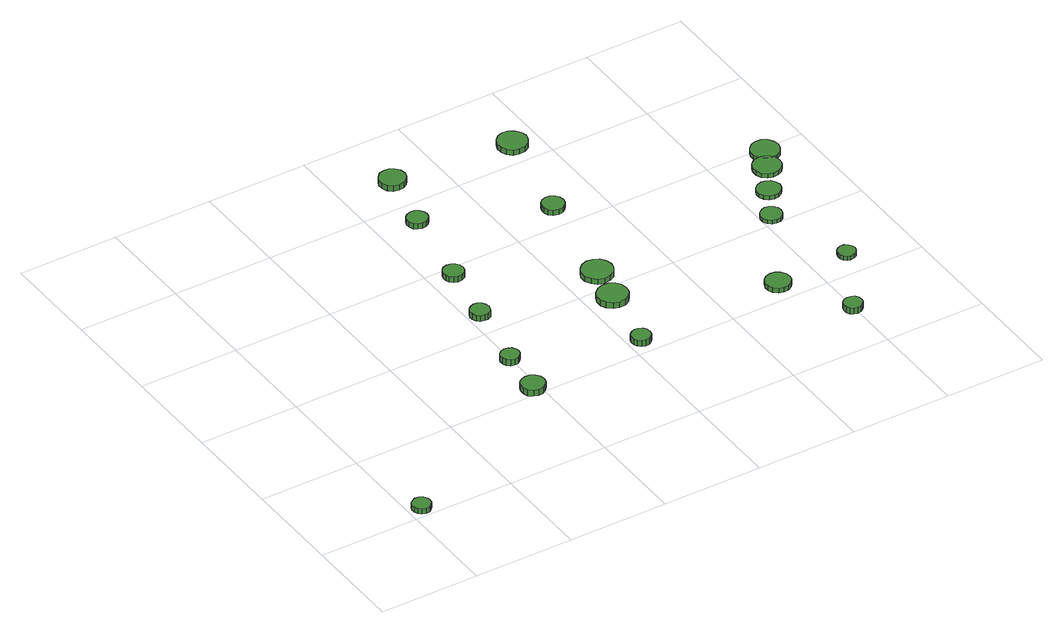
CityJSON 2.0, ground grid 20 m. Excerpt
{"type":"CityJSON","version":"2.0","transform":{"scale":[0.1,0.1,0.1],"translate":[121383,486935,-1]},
"CityObjects":{
"tree1":{"type":"SolitaryVegetationObject","attributes":{"function":"something"},"geometry":[{"type":"MultiSurface","lod":"1","boundaries":[[[0,1,2,3,4,5,6,7,8,9,10,11,12,13,14]],[[15,16,17,18,19,20,21,22,23,24,25,26,27,28,29]],[[0,29,28,1]],[[1,28,27,2]],[[2,27,26,3]],[[3,26,25,4]],[[4,25,24,5]],[[5,24,23,6]],[[6,23,22,7]],[[7,22,21,8]],[[8,21,20,9]],[[9,20,19,10]],[[10,19,18,11]],[[11,18,17,12]],[[12,17,16,13]],[[13,16,15,14]],[[14,15,29,0]]]}]},
"tree2":{"type":"SolitaryVegetationObject","attributes":{"function":"something"},"geometry":[{"type":"MultiSurface","lod":"1","boundaries":[[[30,31,32,33,34,35,36,37,38,39,40,41,42,43,44]],[[45,46,47,48,49,50,51,52,53,54,55,56,57,58,59]],[[30,59,58,31]],[[31,58,57,32]],[[32,57,56,33]],[[33,56,55,34]],[[34,55,54,35]],[[35,54,53,36]],[[36,53,52,37]],[[37,52,51,38]],[[38,51,50,39]],[[39,50,49,40]],[[40,49,48,41]],[[41,48,47,42]],[[42,47,46,43]],[[43,46,45,44]],[[44,45,59,30]]]}]},
"tree3":{"type":"SolitaryVegetationObject","attributes":{"function":"something"},"geometry":[{"type":"MultiSurface","lod":"1","boundaries":[[[60,61,62,63,64,65,66,67,68,69,70,71,72,73,74]],[[75,76,77,78,79,80,81,82,83,84,85,86,87,88,89]],[[60,89,88,61]],[[61,88,87,62]],[[62,87,86,63]],[[63,86,85,64]],[[64,85,84,65]],[[65,84,83,66]],[[66,83,82,67]],[[67,82,81,68]],[[68,81,80,69]],[[69,80,79,70]],[[70,79,78,71]],[[71,78,77,72]],[[72,77,76,73]],[[73,76,75,74]],[[74,75,89,60]]]}]},
"tree4":{"type":"SolitaryVegetationObject","attributes":{"function":"something"},"geometry":[{"type":"MultiSurface","lod":"1","boundaries":[[[90,91,92,93,94,95,96,97,98,99,100,101,102,103,104]],[[105,106,107,108,109,110,111,112,113,114,115,116,117,118,119]],[[90,119,118,91]],[[91,118,117,92]],[[92,117,116,93]],[[93,116,115,94]],[[94,115,114,95]],[[95,114,113,96]],[[96,113,112,97]],[[97,112,111,98]],[[98,111,110,99]],[[99,110,109,100]],[[100,109,108,101]],[[101,108,107,102]],[[102,107,106,103]],[[103,106,105,104]],[[104,105,119,90]]]}]},
"tree5":{"type":"SolitaryVegetationObject","attributes":{"function":"something"},"geometry":[{"type":"MultiSurface","lod":"1","boundaries":[[[120,121,122,123,124,125,126,127,128,129,130,131,132,133,134]],[[135,136,137,138,139,140,141,142,143,144,145,146,147,148,149]],[[120,149,148,121]],[[121,148,147,122]],[[122,147,146,123]],[[123,146,145,124]],[[124,145,144,125]],[[125,144,143,126]],[[126,143,142,127]],[[127,142,141,128]],[[128,141,140,129]],[[129,140,139,130]],[[130,139,138,131]],[[131,138,137,132]],[[132,137,136,133]],[[133,136,135,134]],[[134,135,149,120]]]}]},
"tree6":{"type":"SolitaryVegetationObject","attributes":{"function":"something"},"geometry":[{"type":"MultiSurface","lod":"1","boundaries":[[[150,151,152,153,154,155,156,157,158,159,160,161,162,163,164]],[[165,166,167,168,169,170,171,172,173,174,175,176,177,178,179]],[[150,179,178,151]],[[151,178,177,152]],[[152,177,176,153]],[[153,176,175,154]],[[154,175,174,155]],[[155,174,173,156]],[[156,173,172,157]],[[157,172,171,158]],[[158,171,170,159]],[[159,170,169,160]],[[160,169,168,161]],[[161,168,167,162]],[[162,167,166,163]],[[163,166,165,164]],[[164,165,179,150]]]}]},
"tree7":{"type":"SolitaryVegetationObject","attributes":{"function":"something"},"geometry":[{"type":"MultiSurface","lod":"1","boundaries":[[[180,181,182,183,184,185,186,187,188,189,190,191,192,193,194]],[[195,196,197,198,199,200,201,202,203,204,205,206,207,208,209]],[[180,209,208,181]],[[181,208,207,182]],[[182,207,206,183]],[[183,206,205,184]],[[184,205,204,185]],[[185,204,203,186]],[[186,203,202,187]],[[187,202,201,188]],[[188,201,200,189]],[[189,200,199,190]],[[190,199,198,191]],[[191,198,197,192]],[[192,197,196,193]],[[193,196,195,194]],[[194,195,209,180]]]}]},
"tree8":{"type":"SolitaryVegetationObject","attributes":{"function":"something"},"geometry":[{"type":"MultiSurface","lod":"1","boundaries":[[[210,211,212,213,214,215,216,217,218,219,220,221,222,223,224]],[[225,226,227,228,229,230,231,232,233,234,235,236,237,238,239]],[[210,239,238,211]],[[211,238,237,212]],[[212,237,236,213]],[[213,236,235,214]],[[214,235,234,215]],[[215,234,233,216]],[[216,233,232,217]],[[217,232,231,218]],[[218,231,230,219]],[[219,230,229,220]],[[220,229,228,221]],[[221,228,227,222]],[[222,227,226,223]],[[223,226,225,224]],[[224,225,239,210]]]}]},
"tree9":{"type":"SolitaryVegetationObject","attributes":{"function":"something"},"geometry":[{"type":"MultiSurface","lod":"1","boundaries":[[[240,241,242,243,244,245,246,247,248,249,250,251,252,253,254]],[[255,256,257,258,259,260,261,262,263,264,265,266,267,268,269]],[[240,269,268,241]],[[241,268,267,242]],[[242,267,266,243]],[[243,266,265,244]],[[244,265,264,245]],[[245,264,263,246]],[[246,263,262,247]],[[247,262,261,248]],[[248,261,260,249]],[[249,260,259,250]],[[250,259,258,251]],[[251,258,257,252]],[[252,257,256,253]],[[253,256,255,254]],[[254,255,269,240]]]}]},
"tree10":{"type":"SolitaryVegetationObject","attributes":{"function":"something"},"geometry":[{"type":"MultiSurface","lod":"1","boundaries":[[[270,271,272,273,274,275,276,277,278,279,280,281,282,283,284]],[[285,286,287,288,289,290,291,292,293,294,295,296,297,298,299]],[[270,299,298,271]],[[271,298,297,272]],[[272,297,296,273]],[[273,296,295,274]],[[274,295,294,275]],[[275,294,293,276]],[[276,293,292,277]],[[277,292,291,278]],[[278,291,290,279]],[[279,290,289,280]],[[280,289,288,281]],[[281,288,287,282]],[[282,287,286,283]],[[283,286,285,284]],[[284,285,299,270]]]}]},
"tree11":{"type":"SolitaryVegetationObject","attributes":{"function":"something"},"geometry":[{"type":"MultiSurface","lod":"1","boundaries":[[[300,301,302,303,304,305,306,307,308,309,310,311,312,313,314]],[[315,316,317,318,319,320,321,322,323,324,325,326,327,328,329]],[[300,329,328,301]],[[301,328,327,302]],[[302,327,326,303]],[[303,326,325,304]],[[304,325,324,305]],[[305,324,323,306]],[[306,323,322,307]],[[307,322,321,308]],[[308,321,320,309]],[[309,320,319,310]],[[310,319,318,311]],[[311,318,317,312]],[[312,317,316,313]],[[313,316,315,314]],[[314,315,329,300]]]}]},
"tree12":{"type":"SolitaryVegetationObject","attributes":{"function":"something"},"geometry":[{"type":"MultiSurface","lod":"1","boundaries":[[[330,331,332,333,334,335,336,337,338,339,340,341,342,343,344]],[[345,346,347,348,349,350,351,352,353,354,355,356,357,358,359]],[[330,359,358,331]],[[331,358,357,332]],[[332,357,356,333]],[[333,356,355,334]],[[334,355,354,335]],[[335,354,353,336]],[[336,353,352,337]],[[337,352,351,338]],[[338,351,350,339]],[[339,350,349,340]],[[340,349,348,341]],[[341,348,347,342]],[[342,347,346,343]],[[343,346,345,344]],[[344,345,359,330]]]}]},
"tree13":{"type":"SolitaryVegetationObject","attributes":{"function":"something"},"geometry":[{"type":"MultiSurface","lod":"1","boundaries":[[[360,361,362,363,364,365,366,367,368,369,370,371,372,373,374]],[[375,376,377,378,379,380,381,382,383,384,385,386,387,388,389]],[[360,389,388,361]],[[361,388,387,362]],[[362,387,386,363]],[[363,386,385,364]],[[364,385,384,365]],[[365,384,383,366]],[[366,383,382,367]],[[367,382,381,368]],[[368,381,380,369]],[[369,380,379,370]],[[370,379,378,371]],[[371,378,377,372]],[[372,377,376,373]],[[373,376,375,374]],[[374,375,389,360]]]}]},
"tree14":{"type":"SolitaryVegetationObject","attributes":{"function":"something"},"geometry":[{"type":"MultiSurface","lod":"1","boundaries":[[[390,391,392,393,394,395,396,397,398,399,400,401,402,403,404]],[[405,406,407,408,409,410,411,412,413,414,415,416,417,418,419]],[[390,419,418,391]],[[391,418,417,392]],[[392,417,416,393]],[[393,416,415,394]],[[394,415,414,395]],[[395,414,413,396]],[[396,413,412,397]],[[397,412,411,398]],[[398,411,410,399]],[[399,410,409,400]],[[400,409,408,401]],[[401,408,407,402]],[[402,407,406,403]],[[403,406,405,404]],[[404,405,419,390]]]}]},
"tree15":{"type":"SolitaryVegetationObject","attributes":{"function":"something"},"geometry":[{"type":"MultiSurface","lod":"1","boundaries":[[[420,421,422,423,424,425,426,427,428,429,430,431,432,433,434]],[[435,436,437,438,439,440,441,442,443,444,445,446,447,448,449]],[[420,449,448,421]],[[421,448,447,422]],[[422,447,446,423]],[[423,446,445,424]],[[424,445,444,425]],[[425,444,443,426]],[[426,443,442,427]],[[427,442,441,428]],[[428,441,440,429]],[[429,440,439,430]],[[430,439,438,431]],[[431,438,437,432]],[[432,437,436,433]],[[433,436,435,434]],[[434,435,449,420]]]}]},
"tree16":{"type":"SolitaryVegetationObject","attributes":{"function":"something"},"geometry":[{"type":"MultiSurface","lod":"1","boundaries":[[[450,451,452,453,454,455,456,457,458,459,460,461,462,463,464]],[[465,466,467,468,469,470,471,472,473,474,475,476,477,478,479]],[[450,479,478,451]],[[451,478,477,452]],[[452,477,476,453]],[[453,476,475,454]],[[454,475,474,455]],[[455,474,473,456]],[[456,473,472,457]],[[457,472,471,458]],[[458,471,470,459]],[[459,470,469,460]],[[460,469,468,461]],[[461,468,467,462]],[[462,467,466,463]],[[463,466,465,464]],[[464,465,479,450]]]}]},
"tree17":{"type":"SolitaryVegetationObject","attributes":{"function":"something"},"geometry":[{"type":"MultiSurface","lod":"1","boundaries":[[[480,481,482,483,484,485,486,487,488,489,490,491,492,493,494]],[[495,496,497,498,499,500,501,502,503,504,505,506,507,508,509]],[[480,509,508,481]],[[481,508,507,482]],[[482,507,506,483]],[[483,506,505,484]],[[484,505,504,485]],[[485,504,503,486]],[[486,503,502,487]],[[487,502,501,488]],[[488,501,500,489]],[[489,500,499,490]],[[490,499,498,491]],[[491,498,497,492]],[[492,497,496,493]],[[493,496,495,494]],[[494,495,509,480]]]}]},
"tree18":{"type":"SolitaryVegetationObject","attributes":{"function":"something"},"geometry":[{"type":"MultiSurface","lod":"1","boundaries":[[[510,511,512,513,514,515,516,517,518,519,520,521,522,523,524]],[[525,526,527,528,529,530,531,532,533,534,535,536,537,538,539]],[[510,539,538,511]],[[511,538,537,512]],[[512,537,536,513]],[[513,536,535,514]],[[514,535,534,515]],[[515,534,533,516]],[[516,533,532,517]],[[517,532,531,518]],[[518,531,530,519]],[[519,530,529,520]],[[520,529,528,521]],[[521,528,527,522]],[[522,527,526,523]],[[523,526,525,524]],[[524,525,539,510]]]}]},
"tree19":{"type":"SolitaryVegetationObject","attributes":{"function":"something"},"geometry":[{"type":"MultiSurface","lod":"1","boundaries":[[[540,541,542,543,544,545,546,547,548,549,550,551,552,553,554]],[[555,556,557,558,559,560,561,562,563,564,565,566,567,568,569]],[[540,569,568,541]],[[541,568,567,542]],[[542,567,566,543]],[[543,566,565,544]],[[544,565,564,545]],[[545,564,563,546]],[[546,563,562,547]],[[547,562,561,548]],[[548,561,560,549]],[[549,560,559,550]],[[550,559,558,551]],[[551,558,557,552]],[[552,557,556,553]],[[553,556,555,554]],[[554,555,569,540]]]}]}
},
"vertices":[
[45,25,17],[44,32,17],[39,38,17],[33,42,17],[25,43,17],[18,40,17],[12,35,17],[9,28,17],[9,21,17],[12,14,17],[18,9,17],[25,6,17],[33,7,17],[39,11,17],[44,17,17],[44,17,6],[39,11,6],[33,7,6],[25,6,6],[18,9,6],[12,14,6],[9,21,6],[9,28,6],[12,35,6],[18,40,6],[25,43,6],[33,42,6],[39,38,6],[44,32,6],[45,25,6],
[404,208,28],[402,218,28],[396,225,28],[388,230,28],[378,231,28],[369,228,28],[361,222,28],[358,213,28],[358,203,28],[361,194,28],[369,188,28],[378,185,28],[388,186,28],[396,191,28],[402,198,28],[402,198,15],[396,191,15],[388,186,15],[378,185,15],[369,188,15],[361,194,15],[358,203,15],[358,213,15],[361,222,15],[369,228,15],[378,231,15],[388,230,15],[396,225,15],[402,218,15],[404,208,15],
[414,308,23],[413,315,23],[408,322,23],[402,325,23],[394,326,23],[387,324,23],[381,319,23],[378,312,23],[378,304,23],[381,297,23],[387,292,23],[394,290,23],[402,291,23],[408,295,23],[413,301,23],[413,301,10],[408,295,10],[402,291,10],[394,290,10],[387,292,10],[381,297,10],[378,304,10],[378,312,10],[381,319,10],[387,324,10],[394,326,10],[402,325,10],[408,322,10],[413,315,10],[414,308,10],
[444,454,19],[442,461,19],[438,468,19],[431,472,19],[423,473,19],[415,470,19],[410,465,19],[406,458,19],[406,450,19],[410,442,19],[415,437,19],[423,435,19],[431,435,19],[438,439,19],[442,446,19],[442,446,6],[438,439,6],[431,435,6],[423,435,6],[415,437,6],[410,442,6],[406,450,6],[406,458,6],[410,465,6],[415,470,6],[423,473,6],[431,472,6],[438,468,6],[442,461,6],[444,454,6],
[468,578,18],[467,586,18],[462,593,18],[455,597,18],[446,598,18],[438,596,18],[432,590,18],[429,582,18],[429,574,18],[432,566,18],[438,561,18],[446,558,18],[455,559,18],[462,563,18],[467,570,18],[467,570,6],[462,563,6],[455,559,6],[446,558,6],[438,561,6],[432,566,6],[429,574,6],[429,582,6],[432,590,6],[438,596,6],[446,598,6],[455,597,6],[462,593,6],[467,586,6],[468,578,6],
[643,231,23],[642,239,23],[637,245,23],[630,249,23],[622,250,23],[615,247,23],[609,242,23],[606,235,23],[606,227,23],[609,220,23],[615,214,23],[622,212,23],[630,213,23],[637,217,23],[642,223,23],[642,223,10],[637,217,10],[630,213,10],[622,212,10],[615,214,10],[609,220,10],[606,227,10],[606,235,10],[609,242,10],[615,247,10],[622,250,10],[630,249,10],[637,245,10],[642,239,10],[643,231,10],
[500,747,18],[498,755,18],[493,762,18],[486,766,18],[477,767,18],[469,764,18],[463,759,18],[460,751,18],[460,743,18],[463,735,18],[469,730,18],[477,727,18],[486,728,18],[493,732,18],[498,739,18],[498,739,6],[493,732,6],[486,728,6],[477,727,6],[469,730,6],[463,735,6],[460,743,6],[460,751,6],[463,759,6],[469,764,6],[477,767,6],[486,766,6],[493,762,6],[498,755,6],[500,747,6],
[681,368,19],[679,380,19],[671,390,19],[661,396,19],[648,397,19],[636,393,19],[627,385,19],[622,374,19],[622,361,19],[627,350,19],[636,342,19],[648,338,19],[661,339,19],[671,345,19],[679,355,19],[679,355,6],[671,345,6],[661,339,6],[648,338,6],[636,342,6],[627,350,6],[622,361,6],[622,374,6],[627,385,6],[636,393,6],[648,397,6],[661,396,6],[671,390,6],[679,380,6],[681,368,6],
[532,871,18],[530,882,18],[523,890,18],[514,896,18],[504,897,18],[493,894,18],[485,886,18],[481,877,18],[481,866,18],[485,856,18],[493,849,18],[504,846,18],[514,847,18],[523,852,18],[530,861,18],[530,861,6],[523,852,6],[514,847,6],[504,846,6],[493,849,6],[485,856,6],[481,866,6],[481,877,6],[485,886,6],[493,894,6],[504,897,6],[514,896,6],[523,890,6],[530,882,6],[532,871,6],
[698,444,17],[695,457,17],[688,467,17],[677,473,17],[664,475,17],[652,471,17],[643,462,17],[637,451,17],[637,438,17],[643,426,17],[652,418,17],[664,414,17],[677,415,17],[688,421,17],[695,432,17],[695,432,6],[688,421,6],[677,415,6],[664,414,6],[652,418,6],[643,426,6],[637,438,6],[637,451,6],[643,462,6],[652,471,6],[664,475,6],[677,473,6],[688,467,6],[695,457,6],[698,444,6],
[729,653,17],[727,662,17],[722,669,17],[714,674,17],[705,675,17],[696,672,17],[689,666,17],[686,658,17],[686,649,17],[689,640,17],[696,634,17],[705,631,17],[714,632,17],[722,637,17],[727,644,17],[727,644,6],[722,637,6],[714,632,6],[705,631,6],[696,634,6],[689,640,6],[686,649,6],[686,658,6],[689,666,6],[696,672,6],[705,675,6],[714,674,6],[722,669,6],[727,662,6],[729,653,6],
[947,242,17],[945,252,17],[939,261,17],[930,266,17],[920,267,17],[910,264,17],[902,257,17],[898,247,17],[898,237,17],[902,228,17],[910,221,17],[920,218,17],[930,219,17],[939,224,17],[945,232,17],[945,232,7],[939,224,7],[930,219,7],[920,218,7],[910,221,7],[902,228,7],[898,237,7],[898,247,7],[902,257,7],[910,264,7],[920,267,7],[930,266,7],[939,261,7],[945,252,7],[947,242,7],
[776,850,17],[773,862,17],[766,871,17],[756,878,17],[743,879,17],[732,875,17],[723,867,17],[718,856,17],[718,844,17],[723,833,17],[732,824,17],[743,821,17],[756,822,17],[766,828,17],[773,838,17],[773,838,6],[766,828,6],[756,822,6],[743,821,6],[732,824,6],[723,833,6],[718,844,6],[718,856,6],[723,867,6],[732,875,6],[743,879,6],[756,878,6],[766,871,6],[773,862,6],[776,850,6],
[1014,108,23],[1013,116,23],[1008,122,23],[1002,125,23],[994,126,23],[987,124,23],[981,119,23],[978,112,23],[978,104,23],[981,97,23],[987,92,23],[994,90,23],[1002,91,23],[1008,95,23],[1013,101,23],[1013,101,10],[1008,95,10],[1002,91,10],[994,90,10],[987,92,10],[981,97,10],[978,104,10],[978,112,10],[981,119,10],[987,124,10],[994,126,10],[1002,125,10],[1008,122,10],[1013,116,10],[1014,108,10],
[1043,421,14],[1041,429,14],[1036,436,14],[1029,441,14],[1020,442,14],[1012,439,14],[1005,433,14],[1001,425,14],[1001,416,14],[1005,408,14],[1012,402,14],[1020,400,14],[1029,400,14],[1036,405,14],[1041,412,14],[1041,412,6],[1036,405,6],[1029,400,6],[1020,400,6],[1012,402,6],[1005,408,6],[1001,416,6],[1001,425,6],[1005,433,6],[1012,439,6],[1020,442,6],[1029,441,6],[1036,436,6],[1041,429,6],[1043,421,6],
[1092,252,16],[1090,259,16],[1086,265,16],[1080,269,16],[1072,270,16],[1065,267,16],[1060,263,16],[1057,256,16],[1057,249,16],[1060,242,16],[1065,237,16],[1072,235,16],[1080,236,16],[1086,239,16],[1090,245,16],[1090,245,7],[1086,239,7],[1080,236,7],[1072,235,7],[1065,237,7],[1060,242,7],[1057,249,7],[1057,256,7],[1060,263,7],[1065,267,7],[1072,270,7],[1080,269,7],[1086,265,7],[1090,259,7],[1092,252,7],
[1082,486,14],[1079,496,14],[1074,504,14],[1065,508,14],[1056,509,14],[1046,506,14],[1039,500,14],[1035,491,14],[1035,481,14],[1039,472,14],[1046,466,14],[1056,463,14],[1065,464,14],[1074,469,14],[1079,476,14],[1079,476,6],[1074,469,6],[1065,464,6],[1056,463,6],[1046,466,6],[1039,472,6],[1035,481,6],[1035,491,6],[1039,500,6],[1046,506,6],[1056,509,6],[1065,508,6],[1074,504,6],[1079,496,6],[1082,486,6],
[1120,546,15],[1118,557,15],[1111,566,15],[1101,572,15],[1090,573,15],[1079,570,15],[1070,562,15],[1066,552,15],[1066,540,15],[1070,530,15],[1079,522,15],[1090,519,15],[1101,520,15],[1111,525,15],[1118,535,15],[1118,535,6],[1111,525,6],[1101,520,6],[1090,519,6],[1079,522,6],[1070,530,6],[1066,540,6],[1066,552,6],[1070,562,6],[1079,570,6],[1090,573,6],[1101,572,6],[1111,566,6],[1118,557,6],[1120,546,6],
[1143,588,15],[1141,599,15],[1134,609,15],[1124,615,15],[1112,616,15],[1101,612,15],[1093,604,15],[1088,594,15],[1088,582,15],[1093,572,15],[1101,564,15],[1112,560,15],[1124,561,15],[1134,567,15],[1141,577,15],[1141,577,6],[1134,567,6],[1124,561,6],[1112,560,6],[1101,564,6],[1093,572,6],[1088,582,6],[1088,594,6],[1093,604,6],[1101,612,6],[1112,616,6],[1124,615,6],[1134,609,6],[1141,599,6],[1143,588,6]
]}
